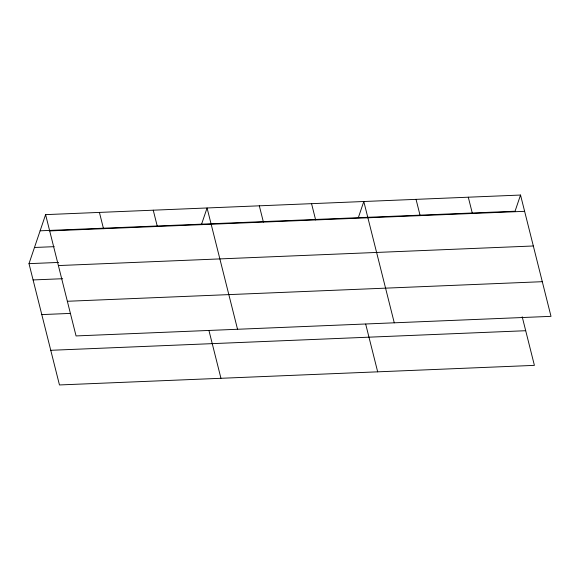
<?xml version="1.0" encoding="UTF-8"?>
<svg xmlns="http://www.w3.org/2000/svg" width="580" height="580" viewBox="0 0 580 580"><rect width="100%" height="100%" fill="white"/><g stroke="black" fill="none" stroke-linecap="round" stroke-linejoin="round"><path stroke-width="0.87" d="M522.203 316.781L534.405 365.371L59.464 384.953L29 263.654L45.595 214.629L520.535 195.047L551 316.346L76.06 335.929L45.595 214.629M201.594 224.148L207.075 207.974L237.539 329.273M358.324 217.688L363.805 201.514L394.27 322.806M520.535 195.047L515.054 211.229L40.114 230.811M49.684 230.912L524.625 211.33M34.474 247.479L54.215 246.66M29 263.654L58.602 262.428M58.384 265.567L533.324 245.985M33.089 279.937L62.691 278.712M67.353 301.274L542.293 281.692M41.796 314.592L70.499 313.403M50.764 350.298L525.705 330.716M468.292 197.2L472.381 213.483M416.048 199.361L420.137 215.637M365.69 324.111L377.674 371.831M311.562 203.667L315.65 219.95M259.318 205.82L263.407 222.104M208.96 330.571L220.951 378.29M153.243 210.192L157.332 226.475M99.419 212.411L103.508 228.694"/></g></svg>
